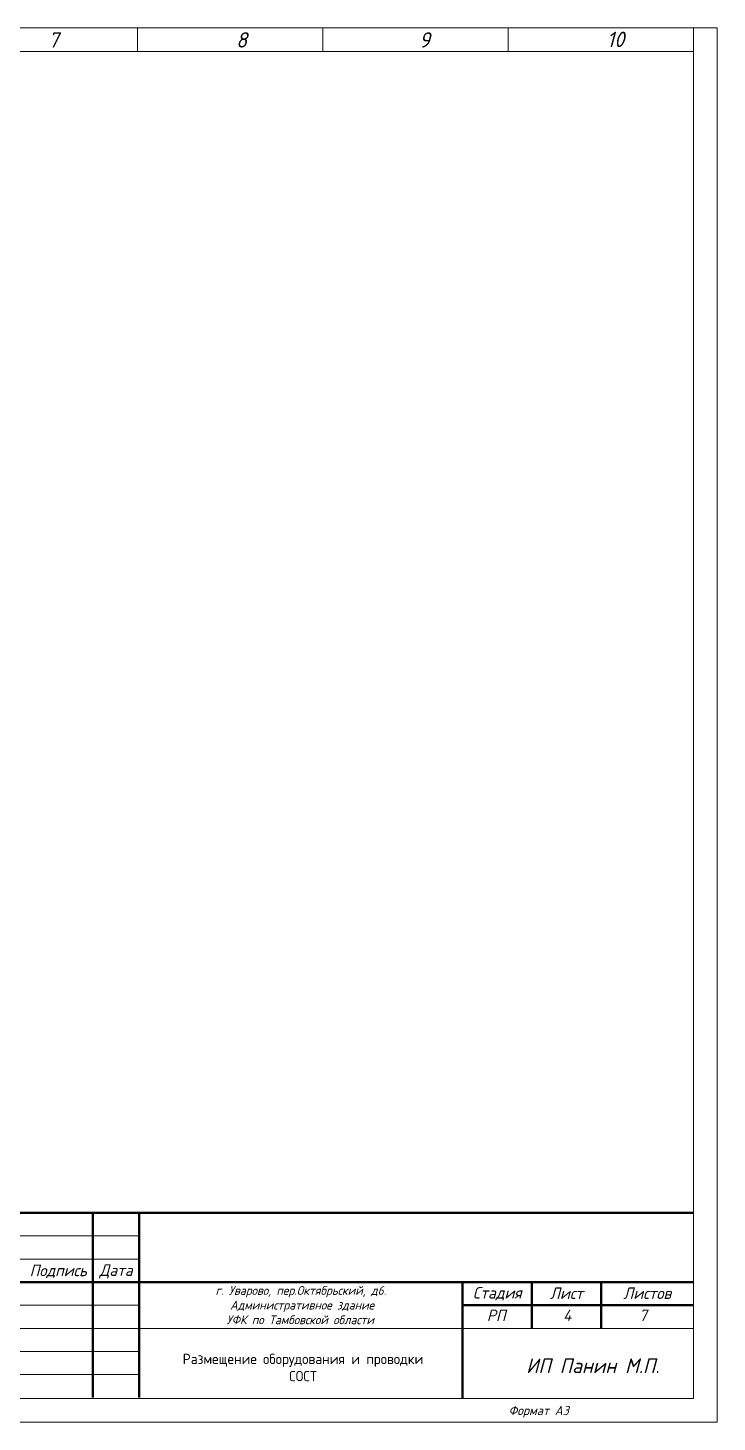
# Model space of a CAD drawing. Header units: inches. Extents: x 859 to 3530, y 393 to 1744.
# Drawn here: x 3481 to 3528, y 1248.1 to 1343.1 of the extents above; entities that cross this region are included whole.
import ezdxf

# ---------------------------------------------------------------- set-up
doc = ezdxf.new("R2010")
doc.units = ezdxf.units.IN
doc.header["$MEASUREMENT"] = 0
doc.linetypes.add('Caddy_Solid', pattern=[0])
doc.layers.add('DESC', color=7, linetype='Continuous')
doc.styles.get("Standard").update_dxf_attribs({"font": 'GOST_Common Italic_0.ttf'})

msp = doc.modelspace()

# ---------------------------------------------------------------- linework, layer by layer
at = {"layer": 'DESC', "linetype": 'Caddy_Solid', "lineweight": 15}
for p, q in [((3488.439, 1341.528), (3488.439, 1343.128)), ((3501.079, 1341.528), (3501.079, 1343.128)), ((3513.719, 1341.528), (3513.719, 1343.128)), ((3526.359, 1341.528), (3526.359, 1343.128)), ((3399.959, 1341.509), (3526.359, 1341.509)), ((3526.359, 1341.509), (3526.359, 1249.688)), ((3526.359, 1249.688), (3396.119, 1249.688))]:
    msp.add_line(p, q, dxfattribs=at)
at = {"layer": 'DESC', "color": 7, "lineweight": 15}
for p, q in [((3468.081, 1260.779), (3488.556, 1260.779)), ((3468.081, 1259.204), (3488.556, 1259.204)), ((3468.081, 1256.054), (3488.556, 1256.054)), ((3468.081, 1254.479), (3488.556, 1254.479)), ((3488.556, 1254.479), (3526.356, 1254.479)), ((3468.081, 1252.904), (3488.556, 1252.904)), ((3468.081, 1251.329), (3488.556, 1251.329))]:
    msp.add_line(p, q, dxfattribs=at)
at = {"layer": 'DESC', "lineweight": 15}
msp.add_lwpolyline([(3393.559, 1248.088), (3527.959, 1248.088), (3527.959, 1343.128), (3393.559, 1343.128)], close=True, dxfattribs=at)
at = {"layer": 'DESC', "color": 7, "lineweight": 15, "const_width": 0.158}
for points in [[(3468.081, 1262.354), (3526.356, 1262.354)], [(3485.406, 1262.354), (3485.406, 1249.754)], [(3488.556, 1262.354), (3488.556, 1249.754)], [(3468.081, 1257.629), (3526.356, 1257.629)], [(3510.606, 1249.69), (3510.606, 1257.629)], [(3515.331, 1254.479), (3515.331, 1257.629)], [(3520.056, 1254.479), (3520.056, 1257.629)], [(3510.606, 1256.054), (3526.356, 1256.054)]]:
    msp.add_lwpolyline(points, dxfattribs=at)

# ---------------------------------------------------------------- texts
at = {"layer": 'DESC', "lineweight": 13}
for s, height, p in [('7', 1.048, (3482.359, 1341.784)), ('8', 1.048, (3495.159, 1341.784)), ('9', 1.048, (3507.639, 1341.784)), ('10', 1.048, (3520.439, 1341.819)), ('Формат А3', 0.6288, (3513.74, 1248.567))]:
    msp.add_text(s, height=height, dxfattribs=at).set_placement(p)
at = {"layer": 'DESC', "color": 7, "lineweight": 15}
for s, height, p in [('РП', 0.7875, (3512.257, 1254.972)), ('4', 0.787, (3517.456, 1254.972)), ('7', 0.787, (3522.634, 1254.972))]:
    msp.add_text(s, height=height, dxfattribs=at).set_placement(p)
at = {"layer": 'DESC', "lineweight": 15, "char_height": 0.7875, "attachment_point": 5}
for s, insert, width in [('Подпись', (3483.036, 1258.364), 4.725), ('Дата', (3486.974, 1258.364), 3.15)]:
    msp.add_mtext(s, dxfattribs=dict(at, insert=insert, width=width))
at = {"layer": 'DESC', "color": 0, "lineweight": 15, "insert": (3470.248, 1257.362), "char_height": 0.6, "attachment_point": 1}
msp.add_mtext_dynamic_manual_height_columns('\\pi23.5148;г. Уварово, пер.Октябрьский, д6.\\P\\pi24.5048;Административное здание \\P\\pi24.27003;УФК по Тамбовской области', width=59.19188, gutter_width=1, heights=[0], dxfattribs=at)
at = {"layer": 'DESC', "color": 0, "lineweight": 15, "attachment_point": 5}
for s, insert, char_height, width in [('Стадия', (3512.968, 1256.841), 0.7875, 4.725), ('Лист', (3517.691, 1256.876), 0.7875, 5.67), ('Листов', (3523.192, 1256.876), 0.7875, 5.33249), ('{\\fGOST Common|b0|i0|c204|p34;Размещение оборудования и проводки\\PСОСТ}', (3499.726, 1251.81), 0.7, 25.2)]:
    msp.add_mtext(s, dxfattribs=dict(at, insert=insert, char_height=char_height, width=width))
at = {"layer": 'DESC', "lineweight": 15, "insert": (3510.131, 1252.43), "char_height": 1, "attachment_point": 1}
msp.add_mtext_dynamic_manual_height_columns('\\pi4.80835;ИП Панин М.П.', width=17.97427, gutter_width=1, heights=[1.738], dxfattribs=at)

doc.saveas('drawing.dxf')
